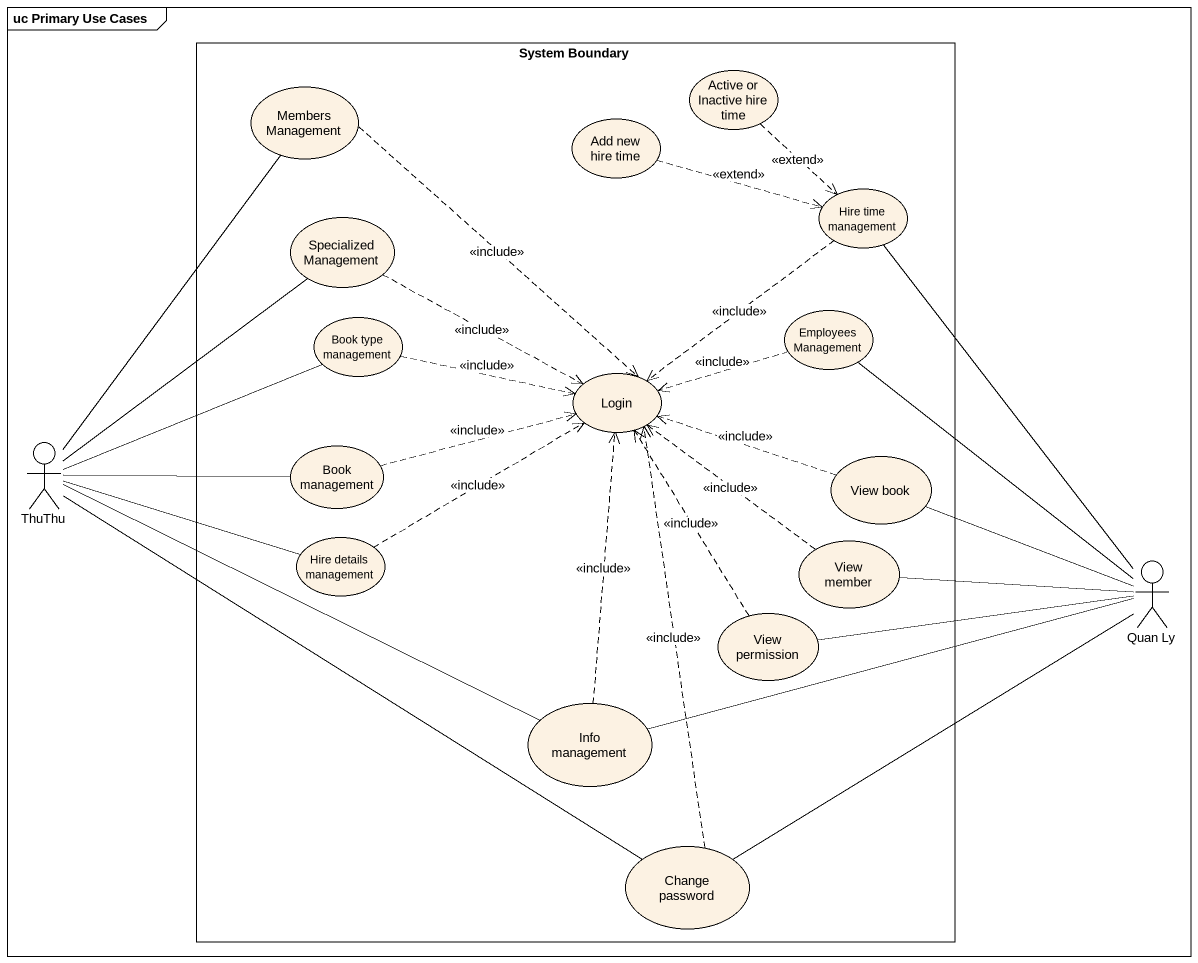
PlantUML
@startuml
mainframe uc Primary Use Cases
rectangle "System Boundary" as System_Boundary {
  usecase "Members Management" as Members_Management
  usecase "Active or Inactive hire time" as Active_or_Inactive_hire_time
  usecase "Add new hire time" as Add_new_hire_time
  usecase "Hire time management" as Hire_time_management
  usecase "Specialized Management" as Specialized_Management
  usecase "Book type management" as Book_type_management
  usecase "Employees Management" as Employees_Management
  usecase Login
  usecase "Book management" as Book_management
  usecase "View book" as View_book
  usecase "Hire details management" as Hire_details_management
  usecase "View member" as View_member
  usecase "View permission" as View_permission
  usecase "Info management" as Info_management
  usecase "Change password" as Change_password
}
actor ThuThu
actor "Quan Ly" as Quan_Ly
Members_Management ..> Login : <<include>>
Active_or_Inactive_hire_time ..> Hire_time_management : <<extend>>
Add_new_hire_time .right.> Hire_time_management : <<extend>>
Hire_time_management ..> Login : <<include>>
Specialized_Management .right.> Login : <<include>>
Book_type_management .right.> Login : <<include>>
Employees_Management .left.> Login : <<include>>
ThuThu -up- Members_Management
ThuThu -up- Specialized_Management
ThuThu -right- Book_type_management
ThuThu -right- Book_management
ThuThu -right- Hire_details_management
ThuThu -right- Info_management
ThuThu -- Change_password
Book_management .right.> Login : <<include>>
View_book .left.> Login : <<include>>
Hire_details_management .right.> Login : <<include>>
View_member .up.> Login : <<include>>
Quan_Ly -up- Hire_time_management
Quan_Ly -up- Employees_Management
Quan_Ly -left- View_book
Quan_Ly -left- View_member
Quan_Ly -left- View_permission
Quan_Ly -left- Info_management
Quan_Ly -left- Change_password
View_permission .up.> Login : <<include>>
Info_management .up.> Login : <<include>>
Change_password .up.> Login : <<include>>
@enduml
